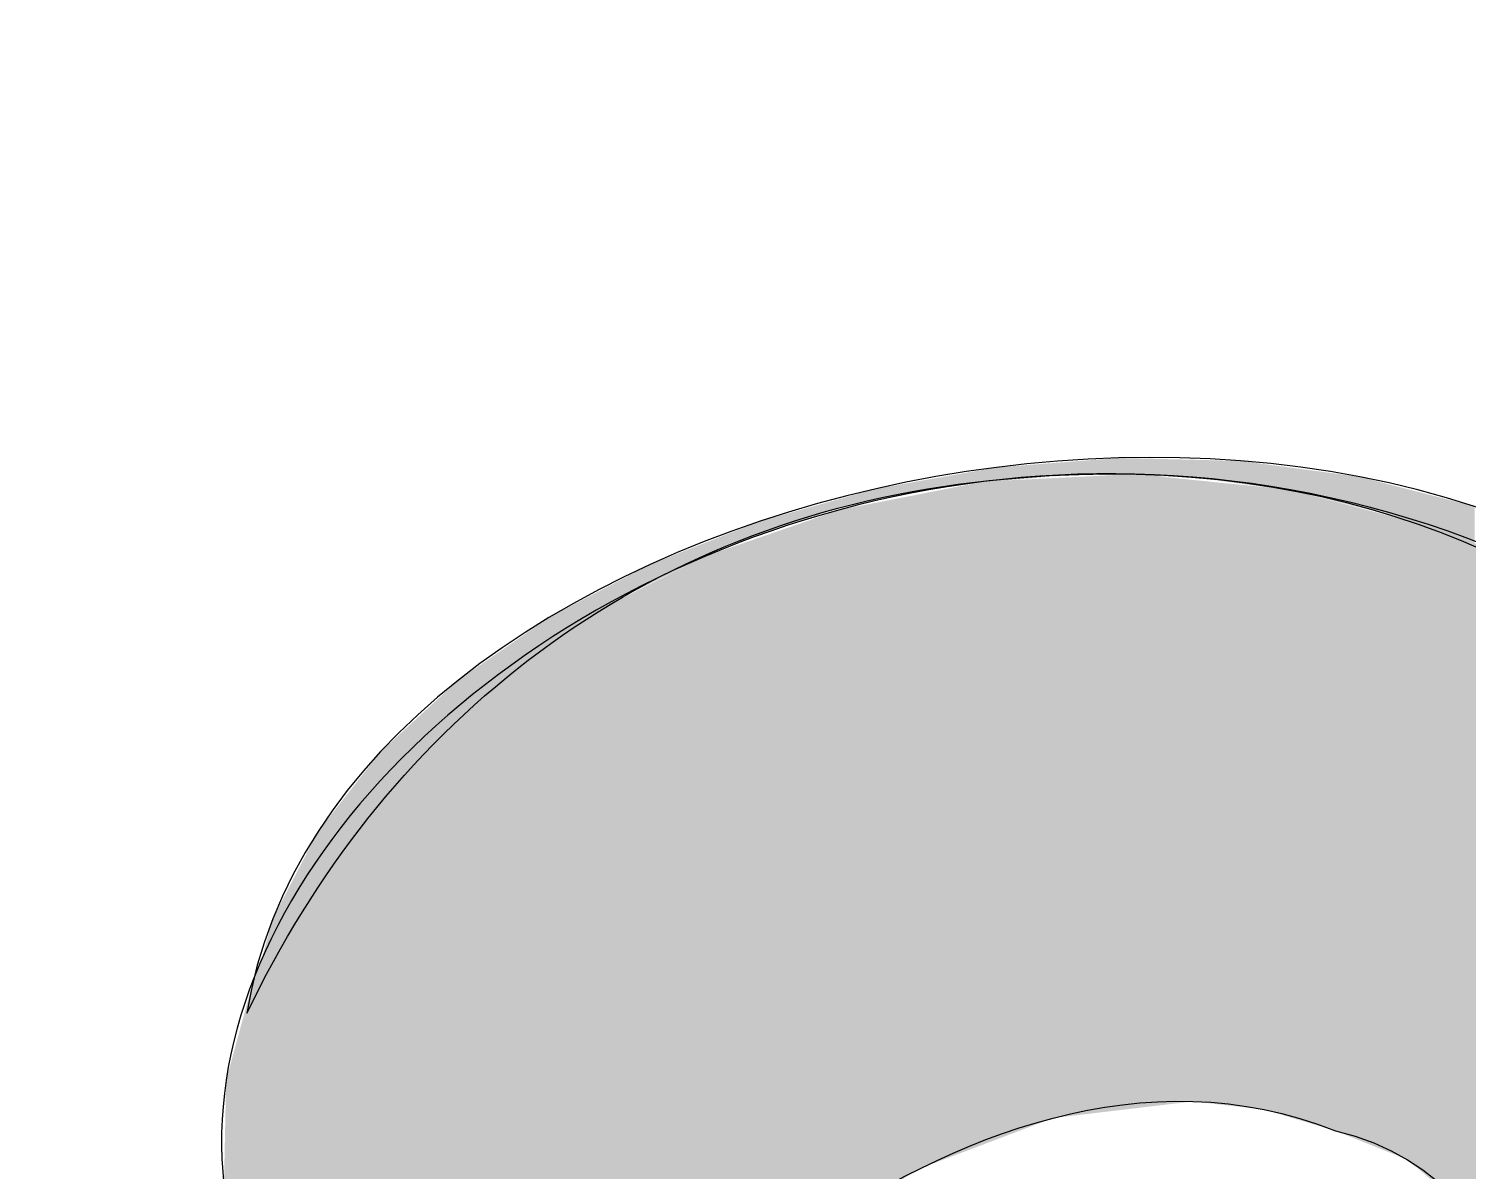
# Model space of a CAD drawing. Extents: x 1.3 to 10.6, y -15.3 to -4.1.
# Drawn here: x 2.528 to 6.541, y -9.14 to -5.953 of the extents above; entities that cross this region are included whole.
import ezdxf

# ---------------------------------------------------------------- set-up
doc = ezdxf.new("R2010")
doc.units = 0
doc.layers.add('_____2', color=7, linetype='CONTINUOUS')

# ---------------------------------------------------------------- blocks, each defined once
blk = doc.blocks.new('*U22')
at = {"layer": '_____2', "color": 7}
for points in [[(5.2258, -7.2152), (5.1191, -7.1958), (5.2258, -7.1769)], [(5.4549, -7.1962), (5.2258, -7.1769), (5.4549, -7.1591)], [(5.2258, -7.2152), (5.2258, -7.1769), (5.4549, -7.1962)], [(5.5663, -7.1988), (5.4549, -7.1591), (5.5663, -7.1505)], [(5.4549, -7.1962), (5.4549, -7.1591), (5.5663, -7.1988)], [(5.5663, -7.1988), (5.5663, -7.1505), (5.7693, -7.2036)], [(5.7693, -7.2036), (5.5663, -7.1505), (5.7693, -7.1554)], [(5.7693, -7.2036), (5.7693, -7.1554), (5.9061, -7.2223)], [(5.9061, -7.2223), (5.7693, -7.1554), (5.9061, -7.1587)], [(5.9061, -7.2223), (5.9061, -7.1587), (6.0627, -7.2436)], [(6.0627, -7.2436), (5.9061, -7.1587), (6.0627, -7.1796)], [(6.0627, -7.2436), (6.0627, -7.1796), (6.239, -7.2886)], [(6.239, -7.2886), (6.0627, -7.1796), (6.239, -7.2032)], [(5.1191, -7.224), (4.8905, -7.2362), (5.1191, -7.1958)], [(5.1191, -7.224), (5.1191, -7.1958), (5.2258, -7.2152)], [(6.239, -7.2886), (6.239, -7.2032), (6.3361, -7.3134)], [(4.8905, -7.2695), (4.7833, -7.2663), (4.8905, -7.2362)], [(4.8905, -7.2695), (4.8905, -7.2362), (5.1191, -7.224)], [(6.3361, -7.3134), (6.3361, -7.2282), (6.5587, -7.3985)], [(6.5587, -7.3985), (6.3361, -7.2282), (6.5587, -7.2857)], [(4.7833, -7.2909), (4.5667, -7.3269), (4.7833, -7.2663)], [(4.5667, -7.3643), (4.5667, -7.3269), (4.7833, -7.2909)], [(4.7833, -7.2909), (4.7833, -7.2663), (4.8905, -7.2695)], [(4.5667, -7.3643), (4.471, -7.3645), (4.5667, -7.3269)], [(4.471, -7.3968), (4.2606, -7.4473), (4.471, -7.3645)], [(4.471, -7.3968), (4.471, -7.3645), (4.5667, -7.3643)], [(4.2606, -7.5007), (4.2606, -7.4473), (4.471, -7.3968)], [(4.2606, -7.5007), (4.1832, -7.4879), (4.2606, -7.4473)], [(4.1832, -7.5389), (3.9781, -7.5956), (4.1832, -7.4879)], [(4.1832, -7.5389), (4.1832, -7.4879), (4.2606, -7.5007)], [(3.9781, -7.6761), (3.9781, -7.5956), (4.1832, -7.5389)], [(3.9781, -7.6761), (3.9204, -7.6355), (3.9781, -7.5956)], [(3.9204, -7.7147), (3.7255, -7.7704), (3.9204, -7.6355)], [(3.7255, -7.8848), (3.7255, -7.7704), (3.9204, -7.7147)], [(3.7255, -7.8848), (3.6836, -7.8089), (3.7255, -7.7704)], [(3.6836, -7.9214), (3.5089, -7.9698), (3.6836, -7.8089)], [(3.5089, -8.1166), (3.5089, -7.9698), (3.6836, -7.9214)], [(3.5089, -8.1166), (3.4734, -8.0149), (3.5089, -7.9698)], [(3.3344, -8.3543), (3.3344, -8.1922), (3.4734, -8.1562)], [(3.3344, -8.3543), (3.2907, -8.2765), (3.3344, -8.1922)], [(3.2081, -8.5679), (3.2081, -8.436), (3.2907, -8.4165)]]:
    blk.add_solid(points, dxfattribs=at)
at = {"layer": '_____2', "color": 7, "extrusion": (0, 0, -1)}
for points in [[(-6.3361, -7.3134), (-6.239, -7.2032), (-6.3361, -7.2282)], [(-3.9204, -7.7147), (-3.9204, -7.6355), (-3.9781, -7.6761)], [(-3.6836, -7.9214), (-3.6836, -7.8089), (-3.7255, -7.8848)], [(-3.4734, -8.1562), (-3.3344, -8.1922), (-3.4734, -8.0149)], [(-3.4734, -8.1562), (-3.4734, -8.0149), (-3.5089, -8.1166)], [(-3.2907, -8.4165), (-3.2081, -8.436), (-3.2907, -8.2765)], [(-3.2907, -8.4165), (-3.2907, -8.2765), (-3.3344, -8.3543)], [(-3.2081, -8.5679), (-3.1362, -8.6996), (-3.2081, -8.436)]]:
    blk.add_solid(points, dxfattribs=at)
blk = doc.blocks.new('BLOCK_3')
at = {"layer": '_____2'}
blk.add_open_spline([(9.4075, -13.2185), (9.1615, -13.0845), (9.0265, -12.8213), (8.9462, -12.5729), (8.631, -11.5962), (8.6734, -10.4626), (8.3006, -9.4835), (7.8696, -8.3514), (6.9691, -6.9765), (5.1191, -7.224), (4.1929, -7.3479), (3.5099, -7.9168), (3.1362, -8.6996), (3.3636, -7.2443), (6.1729, -6.56), (7.3784, -7.7773), (7.9568, -8.3612), (8.4777, -9.248), (8.7157, -10.1751), (8.9755, -11.1871), (8.9349, -12.329), (9.4075, -13.2185)], degree=3, knots=[0, 0, 0, 0, 1, 1, 1, 2, 2, 2, 3, 3, 3, 4, 4, 4, 5, 5, 5, 6, 6, 6, 7, 7, 7, 7], dxfattribs=at)
at = {"layer": '_____2', "color": 7}
blk.add_blockref('*U22', (0, 0), dxfattribs=at)
blk = doc.blocks.new('BLOCK_2')
at = {"layer": '_____2'}
blk.add_blockref('BLOCK_3', (0, 0), dxfattribs=at)
blk = doc.blocks.new('*U11')
at = {"layer": '_____2', "color": 7}
for points in [[(5.1907, -9.065), (5.0159, -7.2506), (5.1907, -7.2163)], [(5.3532, -9.0034), (5.1907, -7.2163), (5.3532, -7.2082)], [(5.3839, -8.9918), (5.3532, -7.2082), (5.3839, -7.2067)], [(5.6119, -8.9647), (5.3839, -7.2067), (5.6119, -7.1953)], [(5.7736, -8.9455), (5.7736, -7.2117), (5.8098, -8.9497)], [(5.8098, -8.9497), (5.8098, -7.2154), (5.9721, -8.9683)], [(5.0159, -9.1313), (4.7938, -7.2942), (5.0159, -7.2506)], [(5.9721, -8.9683), (5.9721, -7.2318), (6.0456, -8.9902)], [(6.0456, -8.9902), (6.0456, -7.2393), (6.1705, -9.0275)], [(4.7887, -9.2663), (4.6839, -7.3314), (4.7887, -7.2952)], [(4.7938, -9.2633), (4.7887, -7.2952), (4.7938, -7.2942)], [(6.1705, -9.0275), (6.1705, -7.2722), (6.1942, -9.037)], [(6.1942, -9.037), (6.1942, -7.2785), (6.3717, -9.1081)], [(4.6839, -9.3286), (4.4126, -7.4251), (4.6839, -7.3314)], [(6.3717, -9.1081), (6.3717, -7.3253), (6.485, -9.2039)], [(6.485, -9.2039), (6.485, -7.3551), (6.4906, -9.2087)], [(6.4906, -9.2087), (6.4906, -7.3576), (6.5231, -9.2361)], [(6.5231, -9.2361), (6.5231, -7.3721), (6.6294, -9.4003)], [(4.4025, -9.5486), (4.2407, -7.5123), (4.4025, -7.4303)], [(4.4126, -9.5406), (4.4025, -7.4303), (4.4126, -7.4251)], [(4.186, -9.756), (4.0693, -7.5991), (4.186, -7.54)], [(4.2407, -9.7035), (4.186, -7.54), (4.2407, -7.5123)], [(4.0693, -9.9087), (4.0054, -7.6435), (4.0693, -7.5991)], [(3.984, -9.9598), (3.7658, -7.8099), (3.984, -7.6584)], [(4.0054, -9.9922), (3.984, -7.6584), (4.0054, -7.6435)], [(3.984, -9.9598), (3.984, -7.6584), (4.0054, -9.9922)], [(3.7653, -9.6308), (3.6368, -7.9305), (3.7653, -7.8102)], [(3.7658, -9.6313), (3.7653, -7.8102), (3.7658, -7.8099)], [(3.7653, -9.6308), (3.7653, -7.8102), (3.7658, -9.6313)], [(3.7658, -9.6313), (3.7658, -7.8099), (3.984, -9.9598)], [(3.6368, -9.507), (3.6069, -7.9585), (3.6368, -7.9305)], [(3.6368, -9.507), (3.6368, -7.9305), (3.7653, -9.6308)], [(3.6069, -9.4897), (3.5075, -8.0515), (3.6069, -7.9585)], [(3.6069, -9.4897), (3.6069, -7.9585), (3.6368, -9.507)], [(3.5075, -9.4322), (3.4878, -8.0768), (3.5075, -8.0515)], [(3.5075, -9.4322), (3.5075, -8.0515), (3.6069, -9.4897)], [(3.4878, -9.4208), (3.3517, -8.2524), (3.4878, -8.0768)], [(3.4878, -9.4208), (3.4878, -8.0768), (3.5075, -9.4322)], [(3.3517, -9.4025), (3.3228, -8.2897), (3.3517, -8.2524)], [(3.3517, -9.4025), (3.3517, -8.2524), (3.4878, -9.4208)], [(3.3228, -9.3986), (3.3025, -8.3159), (3.3228, -8.2897)], [(3.3228, -9.3986), (3.3228, -8.2897), (3.3517, -9.4025)], [(3.3025, -9.4064), (3.1571, -8.5966), (3.3025, -8.3159)], [(3.1571, -9.4619), (3.1457, -8.6383), (3.1571, -8.5966)], [(3.1457, -9.4663), (3.078, -8.8865), (3.1457, -8.6383)], [(3.078, -9.2022), (3.072, -9.1787), (3.078, -8.8865)], [(3.078, -9.2022), (3.078, -8.8865), (3.1457, -9.4663)]]:
    blk.add_solid(points, dxfattribs=at)
at = {"layer": '_____2', "color": 7, "extrusion": (0, 0, -1)}
for points in [[(-5.1907, -9.065), (-5.1907, -7.2163), (-5.3532, -9.0034)], [(-5.3532, -9.0034), (-5.3532, -7.2082), (-5.3839, -8.9918)], [(-5.3839, -8.9918), (-5.3839, -7.2067), (-5.6119, -8.9647)], [(-5.6119, -8.9647), (-5.6119, -7.1953), (-5.7736, -8.9455)], [(-5.7736, -8.9455), (-5.6119, -7.1953), (-5.7736, -7.2117)], [(-5.8098, -8.9497), (-5.7736, -7.2117), (-5.8098, -7.2154)], [(-5.9721, -8.9683), (-5.8098, -7.2154), (-5.9721, -7.2318)], [(-5.0159, -9.1313), (-5.0159, -7.2506), (-5.1907, -9.065)], [(-6.0456, -8.9902), (-5.9721, -7.2318), (-6.0456, -7.2393)], [(-6.1705, -9.0275), (-6.0456, -7.2393), (-6.1705, -7.2722)], [(-4.7887, -9.2663), (-4.7887, -7.2952), (-4.7938, -9.2633)], [(-4.7938, -9.2633), (-4.7938, -7.2942), (-5.0159, -9.1313)], [(-6.1942, -9.037), (-6.1705, -7.2722), (-6.1942, -7.2785)], [(-6.3717, -9.1081), (-6.1942, -7.2785), (-6.3717, -7.3253)], [(-4.6839, -9.3286), (-4.6839, -7.3314), (-4.7887, -9.2663)], [(-6.485, -9.2039), (-6.3717, -7.3253), (-6.485, -7.3551)], [(-6.4906, -9.2087), (-6.485, -7.3551), (-6.4906, -7.3576)], [(-6.5231, -9.2361), (-6.4906, -7.3576), (-6.5231, -7.3721)], [(-6.6294, -9.4003), (-6.5231, -7.3721), (-6.6294, -7.4193)], [(-4.4025, -9.5486), (-4.4025, -7.4303), (-4.4126, -9.5406)], [(-4.4126, -9.5406), (-4.4126, -7.4251), (-4.6839, -9.3286)], [(-4.186, -9.756), (-4.186, -7.54), (-4.2407, -9.7035)], [(-4.2407, -9.7035), (-4.2407, -7.5123), (-4.4025, -9.5486)], [(-4.0693, -9.9087), (-4.0693, -7.5991), (-4.186, -9.756)], [(-4.0054, -9.9922), (-4.0054, -7.6435), (-4.0693, -9.9087)], [(-3.3025, -9.4064), (-3.3025, -8.3159), (-3.3228, -9.3986)], [(-3.1571, -9.4619), (-3.1571, -8.5966), (-3.3025, -9.4064)], [(-3.1457, -9.4663), (-3.1457, -8.6383), (-3.1571, -9.4619)]]:
    blk.add_solid(points, dxfattribs=at)

msp = doc.modelspace()

# ---------------------------------------------------------------- linework, layer by layer
at = {"layer": '_____2'}
msp.add_open_spline([(8.5711, -13.3339), (8.3933, -13.0455), (7.87, -12.669), (7.4886, -12.5339), (7.1072, -12.3989), (4.4759, -12.9625), (4.2407, -13.0517), (4.0056, -13.141), (3.2877, -13.1051), (2.7345, -13.0517), (2.9304, -12.6042), (3.7608, -12.5274), (4.0054, -12.3927), (4.25, -12.258), (6.4764, -10.8007), (6.6411, -10.3687), (6.8058, -9.9367), (6.7772, -9.1693), (6.1705, -9.0275), (5.1153, -8.6064), (3.9832, -9.93), (4.0054, -9.9922), (4.0277, -10.0543), (3.6308, -9.1429), (3.1457, -9.4663), (2.5278, -7.9573), (5.6003, -5.9531), (7.7708, -8.2036), (8.4298, -8.9443), (8.3919, -9.0749), (8.5239, -9.4745), (8.6558, -9.8742), (8.9032, -11.7681), (9.1829, -12.628), (9.3004, -12.9897), (9.8147, -13.7694), (9.1357, -13.8517), (8.8057, -13.892), (8.7488, -13.6223), (8.5711, -13.3339)], degree=3, knots=[0, 0, 0, 0, 1, 1, 1, 2, 2, 2, 3, 3, 3, 4, 4, 4, 5, 5, 5, 6, 6, 6, 7, 7, 7, 8, 8, 8, 9, 9, 9, 10, 10, 10, 11, 11, 11, 12, 12, 12, 13, 13, 13, 13], dxfattribs=at)

# ---------------------------------------------------------------- block references
msp.add_blockref('BLOCK_2', (0, 0), dxfattribs=at)
at = {"layer": '_____2', "color": 7}
msp.add_blockref('*U11', (0, 0), dxfattribs=at)

doc.saveas('drawing.dxf')
